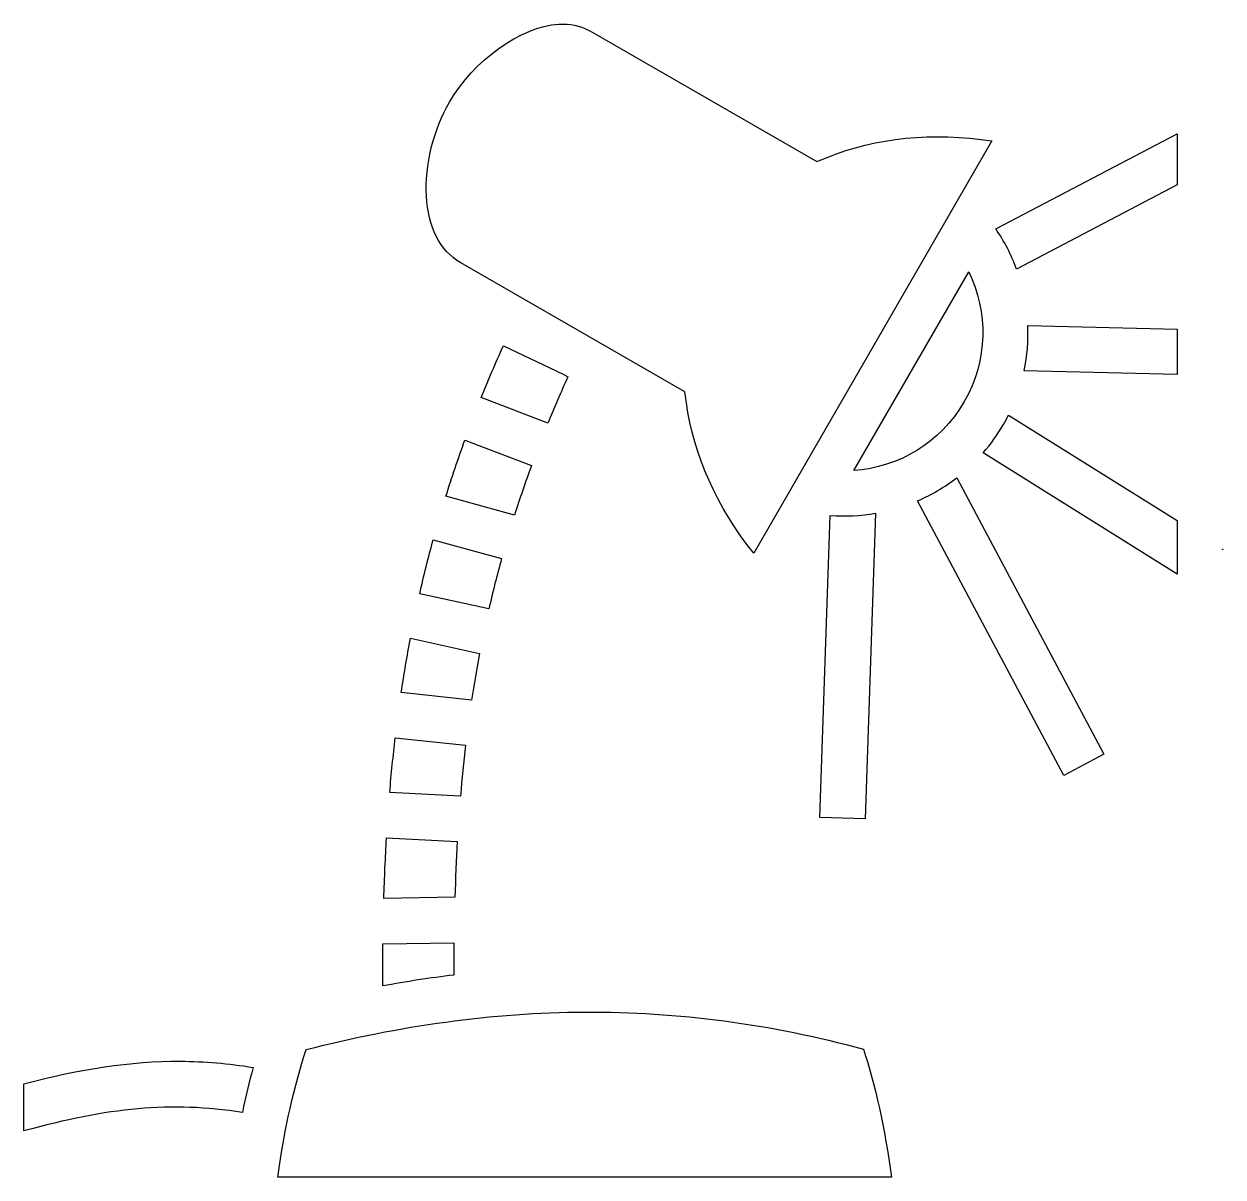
# Model space of a CAD drawing. Header units: centimetres. Extents: x -10 to 10.8, y -10.1 to 9.9.
import ezdxf

# ---------------------------------------------------------------- set-up
doc = ezdxf.new("R2010")
doc.units = ezdxf.units.CM
doc.header["$MEASUREMENT"] = 0
doc.layers.add('Layer 1', color=7, linetype='Continuous')

msp = doc.modelspace()

# ---------------------------------------------------------------- linework, layer by layer
at = {"layer": 'Layer 1'}
for points, knots in [([(-0.64209, 9.94726), (-0.66781, 9.9476), (-0.69396, 9.94696), (-0.7204, 9.94557), (-0.7204, 9.94557), (-1.37468, 9.9104), (-2.20501, 9.30335), (-2.61669, 8.59042), (-2.61669, 8.59042), (-2.89095, 8.11561), (-3.04566, 7.49447), (-3.01501, 6.96286), (-3.01501, 6.96286), (-2.98435, 6.43133), (-2.79388, 6.02226), (-2.41644, 5.8043), (-2.41644, 5.8043), (-2.41644, 5.8043), (-2.41619, 5.80417), (-2.41619, 5.80417), (-2.41619, 5.80417), (-2.41619, 5.80417), (1.46832, 3.56611), (1.46832, 3.56611), (1.46832, 3.56611), (1.46832, 3.56611), (1.4956, 3.37644), (1.4956, 3.37644), (1.4956, 3.37644), (1.62539, 2.47434), (2.02371, 1.55976), (2.66437, 0.76675), (2.66437, 0.76675), (2.66437, 0.76675), (6.7944, 7.9183), (6.7944, 7.9183), (6.7944, 7.9183), (5.78026, 8.08031), (4.78442, 7.97565), (3.93718, 7.63396), (3.93718, 7.63396), (3.93718, 7.63396), (3.75923, 7.56227), (3.75923, 7.56227), (3.75923, 7.56227), (3.75923, 7.56227), (-0.1257, 9.80067), (-0.1257, 9.80067), (-0.1257, 9.80067), (-0.1257, 9.80067), (-0.12587, 9.80075), (-0.12587, 9.80075), (-0.12587, 9.80075), (-0.29775, 9.89993), (-0.46178, 9.94513), (-0.64213, 9.94724), (-0.64213, 9.94724), (-0.64213, 9.94724), (-0.64209, 9.94726), (-0.64209, 9.94726)], [0, 0, 0, 0, 0.0625, 0.0625, 0.0625, 0.0625, 0.125, 0.125, 0.125, 0.125, 0.1875, 0.1875, 0.1875, 0.1875, 0.25, 0.25, 0.25, 0.25, 0.3125, 0.3125, 0.3125, 0.3125, 0.375, 0.375, 0.375, 0.375, 0.4375, 0.4375, 0.4375, 0.4375, 0.5, 0.5, 0.5, 0.5, 0.5625, 0.5625, 0.5625, 0.5625, 0.625, 0.625, 0.625, 0.625, 0.6875, 0.6875, 0.6875, 0.6875, 0.75, 0.75, 0.75, 0.75, 0.8125, 0.8125, 0.8125, 0.8125, 0.875, 0.875, 0.875, 0.875, 1, 1, 1, 1]), ([(10.01207, 8.04476), (10.01207, 8.04476), (6.86284, 6.39688), (6.86284, 6.39688), (6.86284, 6.39688), (7.01262, 6.17837), (7.13373, 5.9429), (7.22456, 5.69681), (7.22456, 5.69681), (7.22456, 5.69681), (10.01203, 7.1554), (10.01203, 7.1554), (10.01203, 7.1554), (10.01203, 7.1554), (10.01203, 8.04472), (10.01203, 8.04472), (10.01203, 8.04472), (10.01203, 8.04472), (10.01207, 8.04476), (10.01207, 8.04476)], [0, 0, 0, 0, 0.16666667, 0.16666667, 0.16666667, 0.16666667, 0.33333333, 0.33333333, 0.33333333, 0.33333333, 0.5, 0.5, 0.5, 0.5, 0.66666667, 0.66666667, 0.66666667, 0.66666667, 1, 1, 1, 1]), ([(6.39389, 5.64899), (6.39389, 5.64899), (4.40381, 2.20302), (4.40381, 2.20302), (4.40381, 2.20302), (5.17224, 2.25476), (5.90018, 2.67678), (6.316, 3.39671), (6.316, 3.39671), (6.7319, 4.11677), (6.73346, 4.95798), (6.39384, 5.64899), (6.39384, 5.64899), (6.39384, 5.64899), (6.39389, 5.64899), (6.39389, 5.64899)], [0, 0, 0, 0, 0.2, 0.2, 0.2, 0.2, 0.4, 0.4, 0.4, 0.4, 0.6, 0.6, 0.6, 0.6, 1, 1, 1, 1]), ([(7.41983, 4.71767), (7.43067, 4.45593), (7.40941, 4.19175), (7.35422, 3.93103), (7.35422, 3.93103), (7.35422, 3.93103), (10.01198, 3.86753), (10.01198, 3.86753), (10.01198, 3.86753), (10.01198, 3.86753), (10.01198, 4.65577), (10.01198, 4.65577), (10.01198, 4.65577), (10.01198, 4.65577), (7.41991, 4.71763), (7.41991, 4.71763), (7.41991, 4.71763), (7.41991, 4.71763), (7.41983, 4.71767), (7.41983, 4.71767)], [0, 0, 0, 0, 0.16666667, 0.16666667, 0.16666667, 0.16666667, 0.33333333, 0.33333333, 0.33333333, 0.33333333, 0.5, 0.5, 0.5, 0.5, 0.66666667, 0.66666667, 0.66666667, 0.66666667, 1, 1, 1, 1]), ([(-1.67985, 4.36734), (-1.8158, 4.06567), (-1.9434, 3.76573), (-2.06413, 3.46651), (-2.06413, 3.46651), (-2.06413, 3.46651), (-0.90611, 3.02459), (-0.90611, 3.02459), (-0.90611, 3.02459), (-0.79774, 3.29042), (-0.68359, 3.55738), (-0.56236, 3.82646), (-0.56236, 3.82646), (-0.56236, 3.82646), (-0.64341, 3.87327), (-0.64341, 3.87327), (-0.64341, 3.87327), (-0.64341, 3.87327), (-1.67981, 4.36731), (-1.67981, 4.36731), (-1.67981, 4.36731), (-1.67981, 4.36731), (-1.67985, 4.36734), (-1.67985, 4.36734)], [0, 0, 0, 0, 0.14285714, 0.14285714, 0.14285714, 0.14285714, 0.28571429, 0.28571429, 0.28571429, 0.28571429, 0.42857143, 0.42857143, 0.42857143, 0.42857143, 0.57142857, 0.57142857, 0.57142857, 0.57142857, 0.71428571, 0.71428571, 0.71428571, 0.71428571, 1, 1, 1, 1]), ([(7.08494, 3.16365), (7.05762, 3.10951), (7.02907, 3.0557), (6.99837, 3.00248), (6.99837, 3.00248), (6.89506, 2.82369), (6.77648, 2.65932), (6.64585, 2.50882), (6.64585, 2.50882), (6.64585, 2.50882), (10.01199, 0.40337), (10.01199, 0.40337), (10.01199, 0.40337), (10.01199, 0.40337), (10.01198, 1.33293), (10.01198, 1.33293), (10.01198, 1.33293), (10.01198, 1.33293), (7.08493, 3.16374), (7.08493, 3.16374), (7.08493, 3.16374), (7.08493, 3.16374), (7.08494, 3.16365), (7.08494, 3.16365)], [0, 0, 0, 0, 0.14285714, 0.14285714, 0.14285714, 0.14285714, 0.28571429, 0.28571429, 0.28571429, 0.28571429, 0.42857143, 0.42857143, 0.42857143, 0.42857143, 0.57142857, 0.57142857, 0.57142857, 0.57142857, 0.71428571, 0.71428571, 0.71428571, 0.71428571, 1, 1, 1, 1]), ([(-2.34703, 2.73101), (-2.46531, 2.4064), (-2.57516, 2.08204), (-2.67687, 1.75672), (-2.67687, 1.75672), (-2.67687, 1.75672), (-1.48622, 1.42992), (-1.48622, 1.42992), (-1.48622, 1.42992), (-1.39484, 1.71666), (-1.29663, 2.00307), (-1.1913, 2.29002), (-1.1913, 2.29002), (-1.1913, 2.29002), (-2.34704, 2.73093), (-2.34704, 2.73093), (-2.34704, 2.73093), (-2.34704, 2.73093), (-2.34703, 2.73101), (-2.34703, 2.73101)], [0, 0, 0, 0, 0.16666667, 0.16666667, 0.16666667, 0.16666667, 0.33333333, 0.33333333, 0.33333333, 0.33333333, 0.5, 0.5, 0.5, 0.5, 0.66666667, 0.66666667, 0.66666667, 0.66666667, 1, 1, 1, 1]), ([(6.18608, 2.07555), (5.97545, 1.91371), (5.7469, 1.77974), (5.50608, 1.67592), (5.50608, 1.67592), (5.50608, 1.67592), (8.04316, -3.08805), (8.04316, -3.08805), (8.04316, -3.08805), (8.04316, -3.08805), (8.73868, -2.71769), (8.73868, -2.71769), (8.73868, -2.71769), (8.73868, -2.71769), (6.18604, 2.07554), (6.18604, 2.07554), (6.18604, 2.07554), (6.18604, 2.07554), (6.18608, 2.07555), (6.18608, 2.07555)], [0, 0, 0, 0, 0.16666667, 0.16666667, 0.16666667, 0.16666667, 0.33333333, 0.33333333, 0.33333333, 0.33333333, 0.5, 0.5, 0.5, 0.5, 0.66666667, 0.66666667, 0.66666667, 0.66666667, 1, 1, 1, 1]), ([(4.77894, 1.45998), (4.51961, 1.41528), (4.25424, 1.40229), (3.98922, 1.42287), (3.98922, 1.42287), (3.98922, 1.42287), (3.80975, -3.81355), (3.80975, -3.81355), (3.80975, -3.81355), (3.80975, -3.81355), (4.59732, -3.84041), (4.59732, -3.84041), (4.59732, -3.84041), (4.59732, -3.84041), (4.77894, 1.45998), (4.77894, 1.45998)], [0, 0, 0, 0, 0.2, 0.2, 0.2, 0.2, 0.4, 0.4, 0.4, 0.4, 0.6, 0.6, 0.6, 0.6, 1, 1, 1, 1]), ([(-2.89791, 1.00022), (-2.98267, 0.68995), (-3.06068, 0.37816), (-3.13186, 0.06401), (-3.13186, 0.06401), (-3.13186, 0.06401), (-1.93104, -0.1976), (-1.93104, -0.1976), (-1.93104, -0.1976), (-1.86399, 0.09505), (-1.79045, 0.38541), (-1.7105, 0.67435), (-1.7105, 0.67435), (-1.7105, 0.67435), (-2.89795, 1.00018), (-2.89795, 1.00018), (-2.89795, 1.00018), (-2.89795, 1.00018), (-2.89791, 1.00022), (-2.89791, 1.00022)], [0, 0, 0, 0, 0.16666667, 0.16666667, 0.16666667, 0.16666667, 0.33333333, 0.33333333, 0.33333333, 0.33333333, 0.5, 0.5, 0.5, 0.5, 0.66666667, 0.66666667, 0.66666667, 0.66666667, 1, 1, 1, 1]), ([(10.8001, 0.84007), (10.8001, 0.84007), (10.8001, 0.82489), (10.8001, 0.82489), (10.8001, 0.82489), (10.8001, 0.82489), (10.80697, 0.83577), (10.80697, 0.83577), (10.80697, 0.83577), (10.80697, 0.83577), (10.80014, 0.84007), (10.80014, 0.84007), (10.80014, 0.84007), (10.80014, 0.84007), (10.8001, 0.84007), (10.8001, 0.84007)], [0, 0, 0, 0, 0.2, 0.2, 0.2, 0.2, 0.4, 0.4, 0.4, 0.4, 0.6, 0.6, 0.6, 0.6, 1, 1, 1, 1]), ([(-3.29218, -0.70771), (-3.3513, -1.0187), (-3.40456, -1.33272), (-3.45187, -1.65059), (-3.45187, -1.65059), (-3.45187, -1.65059), (-2.2306, -1.78013), (-2.2306, -1.78013), (-2.2306, -1.78013), (-2.18919, -1.50667), (-2.14331, -1.23642), (-2.09258, -0.96899), (-2.09258, -0.96899), (-2.09258, -0.96899), (-3.29226, -0.70768), (-3.29226, -0.70768), (-3.29226, -0.70768), (-3.29226, -0.70768), (-3.29218, -0.70771), (-3.29218, -0.70771)], [0, 0, 0, 0, 0.16666667, 0.16666667, 0.16666667, 0.16666667, 0.33333333, 0.33333333, 0.33333333, 0.33333333, 0.5, 0.5, 0.5, 0.5, 0.66666667, 0.66666667, 0.66666667, 0.66666667, 1, 1, 1, 1]), ([(-3.55581, -2.43208), (-3.59258, -2.744), (-3.62446, -3.05996), (-3.65136, -3.38103), (-3.65136, -3.38103), (-3.65136, -3.38103), (-2.42436, -3.44534), (-2.42436, -3.44534), (-2.42436, -3.44534), (-2.39923, -3.14586), (-2.36984, -2.85132), (-2.33568, -2.56137), (-2.33568, -2.56137), (-2.33568, -2.56137), (-3.55585, -2.43208), (-3.55585, -2.43208), (-3.55585, -2.43208), (-3.55585, -2.43208), (-3.55581, -2.43208), (-3.55581, -2.43208)], [0, 0, 0, 0, 0.16666667, 0.16666667, 0.16666667, 0.16666667, 0.33333333, 0.33333333, 0.33333333, 0.33333333, 0.5, 0.5, 0.5, 0.5, 0.66666667, 0.66666667, 0.66666667, 0.66666667, 1, 1, 1, 1]), ([(-3.70711, -4.16729), (-3.72743, -4.51193), (-3.74295, -4.86239), (-3.75366, -5.21993), (-3.75366, -5.21993), (-3.75366, -5.21993), (-2.52164, -5.19927), (-2.52164, -5.19927), (-2.52164, -5.19927), (-2.51194, -4.86994), (-2.49811, -4.54761), (-2.47989, -4.2316), (-2.47989, -4.2316), (-2.47989, -4.2316), (-3.70715, -4.16725), (-3.70715, -4.16725), (-3.70715, -4.16725), (-3.70715, -4.16725), (-3.70711, -4.16729), (-3.70711, -4.16729)], [0, 0, 0, 0, 0.16666667, 0.16666667, 0.16666667, 0.16666667, 0.33333333, 0.33333333, 0.33333333, 0.33333333, 0.5, 0.5, 0.5, 0.5, 0.66666667, 0.66666667, 0.66666667, 0.66666667, 1, 1, 1, 1]), ([(-2.53737, -5.98777), (-2.53737, -5.98777), (-3.7696, -6.00835), (-3.7696, -6.00835), (-3.7696, -6.00835), (-3.7723, -6.24829), (-3.7734, -6.49105), (-3.77243, -6.73756), (-3.77243, -6.73756), (-3.36192, -6.6625), (-2.95117, -6.59942), (-2.54028, -6.54941), (-2.54028, -6.54941), (-2.54053, -6.35957), (-2.53931, -6.17285), (-2.53733, -5.98773), (-2.53733, -5.98773), (-2.53733, -5.98773), (-2.53737, -5.98777), (-2.53737, -5.98777)], [0, 0, 0, 0, 0.16666667, 0.16666667, 0.16666667, 0.16666667, 0.33333333, 0.33333333, 0.33333333, 0.33333333, 0.5, 0.5, 0.5, 0.5, 0.66666667, 0.66666667, 0.66666667, 0.66666667, 1, 1, 1, 1]), ([(-0.26418, -7.19124), (-1.87424, -7.199), (-3.48581, -7.4262), (-5.10211, -7.84147), (-5.10211, -7.84147), (-5.30764, -8.46303), (-5.47762, -9.20539), (-5.59337, -10.05204), (-5.59337, -10.05204), (-5.59337, -10.05204), (5.05311, -10.05204), (5.05311, -10.05204), (5.05311, -10.05204), (4.93841, -9.20206), (4.77252, -8.45527), (4.56809, -7.83413), (4.56809, -7.83413), (2.95656, -7.39255), (1.34688, -7.18348), (-0.26419, -7.19124), (-0.26419, -7.19124), (-0.26419, -7.19124), (-0.26418, -7.19124), (-0.26418, -7.19124)], [0, 0, 0, 0, 0.14285714, 0.14285714, 0.14285714, 0.14285714, 0.28571429, 0.28571429, 0.28571429, 0.28571429, 0.42857143, 0.42857143, 0.42857143, 0.42857143, 0.57142857, 0.57142857, 0.57142857, 0.57142857, 0.71428571, 0.71428571, 0.71428571, 0.71428571, 1, 1, 1, 1]), ([(-7.28515, -8.04388), (-8.1528, -8.03966), (-9.02196, -8.17662), (-9.99824, -8.43541), (-9.99824, -8.43541), (-9.99824, -8.43541), (-9.99824, -9.25322), (-9.99824, -9.25322), (-9.99824, -9.25322), (-8.55344, -8.85094), (-7.44404, -8.73666), (-6.20797, -8.93359), (-6.20797, -8.93359), (-6.15189, -8.66034), (-6.08956, -8.39949), (-6.02201, -8.15095), (-6.02201, -8.15095), (-6.45052, -8.08137), (-6.86777, -8.04595), (-7.28519, -8.04384), (-7.28519, -8.04384), (-7.28519, -8.04384), (-7.28515, -8.04388), (-7.28515, -8.04388)], [0, 0, 0, 0, 0.14285714, 0.14285714, 0.14285714, 0.14285714, 0.28571429, 0.28571429, 0.28571429, 0.28571429, 0.42857143, 0.42857143, 0.42857143, 0.42857143, 0.57142857, 0.57142857, 0.57142857, 0.57142857, 0.71428571, 0.71428571, 0.71428571, 0.71428571, 1, 1, 1, 1])]:
    msp.add_open_spline(points, degree=3, knots=knots, dxfattribs=at)

doc.saveas('drawing.dxf')
